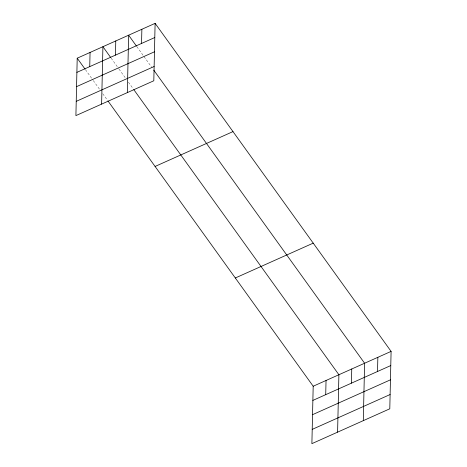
<?xml version="1.0" encoding="UTF-8"?>
<svg xmlns="http://www.w3.org/2000/svg" width="467" height="467" viewBox="0 0 467 467"><rect width="100%" height="100%" fill="white"/><g stroke="black" fill="none" stroke-linecap="round" stroke-linejoin="round"><path stroke-width="0.35" stroke-dasharray="2.33 1.75" d="M136.866 46.653L152.114 67.843M111.158 58.153L118.577 68.462M118.986 69.034L125.168 77.627M128.466 82.21L132.996 88.508M85.449 69.653L92.863 79.962M93.277 80.534L99.459 89.127M102.752 93.709L107.696 100.58"/><path stroke-width="0.7" d="M77.207 58.2L75.905 115.612L153.812 80.768L155.114 23.35L77.207 58.2L85.035 69.081M89.74 66.623L90.061 52.45M101.613 104.112L102.915 46.7L110.749 57.581M115.448 55.124L115.775 40.95M127.322 92.612L128.629 35.2L136.457 46.081M141.548 43.449L141.869 29.275M108.11 101.152L313.188 386.232L311.886 443.65L389.793 408.8L391.095 351.388L155.114 23.35M325.721 394.656L326.042 380.482M337.594 432.15L338.896 374.732L133.819 89.652M351.429 383.156L351.75 368.983M363.303 420.65L364.604 363.233L153.76 70.138M377.529 371.487L377.85 357.308M76.886 72.373L154.793 37.523M76.565 86.64L154.472 51.796M76.232 101.345L154.139 66.495M155.079 166.45L232.986 131.601M235.315 277.982L313.223 243.132M313.188 386.232L391.095 351.388M312.867 400.406L390.774 365.562M312.54 414.678L390.447 379.829M312.207 429.383L390.114 394.533"/></g></svg>
